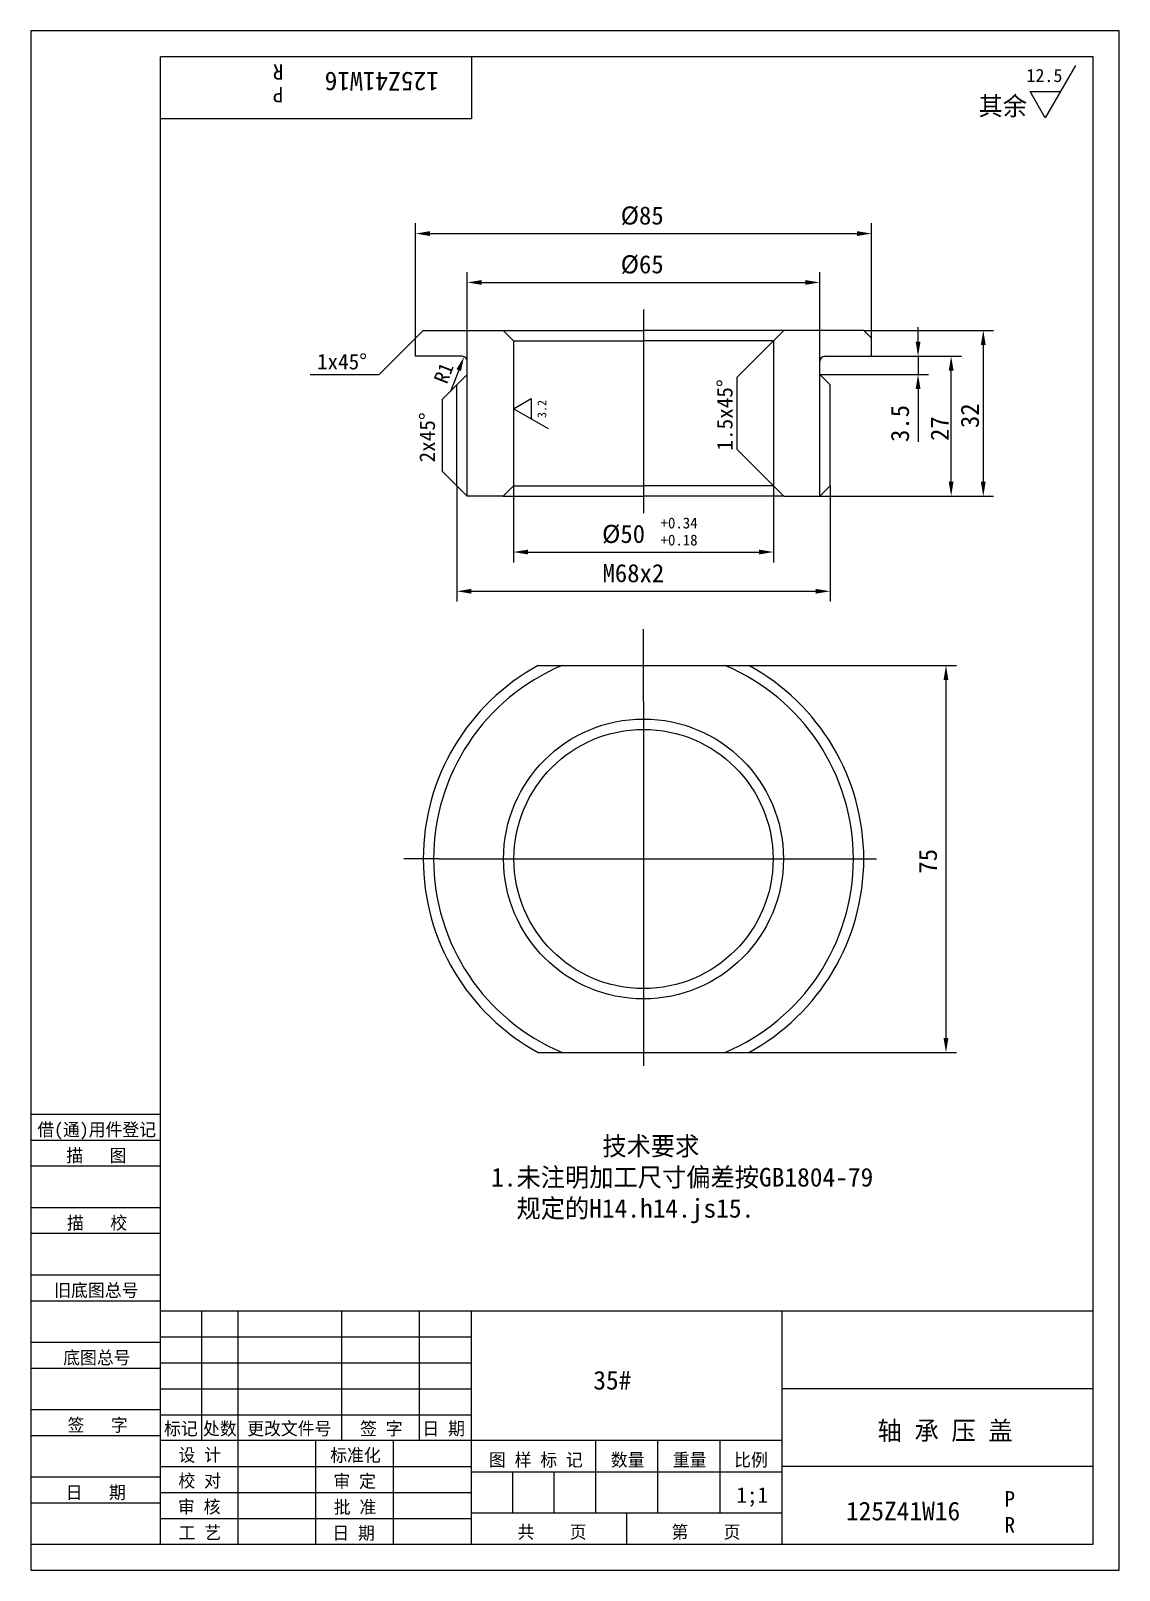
# Model space of a CAD drawing. Header units: metres. Extents: x 0 to 210, y 0 to 297.
import ezdxf

# ---------------------------------------------------------------- set-up
doc = ezdxf.new("R2010")
doc.units = ezdxf.units.M
for name, color, linetype in [('C', 6, 'Continuous'), ('D', 1, 'Continuous'), ('FL', 5, 'Continuous'), ('T', 7, 'Continuous'), ('TL', 4, 'Continuous')]:
    doc.layers.add(name, color=color, linetype=linetype)

# ---------------------------------------------------------------- blocks, each defined once
blk = doc.blocks.new('TUKUN4')
at = {"layer": 'FL'}
for p, q in [((0, 297), (0, 0)), ((210, 297), (0, 297)), ((210, 0), (210, 297)), ((0, 78), (25, 78)), ((0, 70), (25, 70)), ((0, 65), (25, 65)), ((0, 57), (25, 57)), ((0, 52), (25, 52)), ((33, 25), (33, 50)), ((40, 5), (40, 50)), ((60, 25), (60, 50)), ((75, 25), (75, 50)), ((25, 45), (85, 45)), ((0, 44), (25, 44)), ((0, 39), (25, 39)), ((25, 40), (85, 40)), ((25, 35), (85, 35)), ((0, 31), (25, 31)), ((25, 30), (85, 30)), ((0, 26), (25, 26)), ((70, 5), (70, 25)), ((0, 18), (25, 18)), ((25, 20), (85, 20)), ((25, 15), (85, 15)), ((0, 13), (25, 13)), ((25, 10), (85, 10)), ((0, 0), (210, 0))]:
    blk.add_line(p, q, dxfattribs=at)
at = {"layer": 'TL'}
for p, q in [((25, 5), (25, 292)), ((205, 292), (25, 292)), ((85, 292), (85, 280)), ((205, 5), (205, 292)), ((85, 280), (25, 280)), ((0, 88), (25, 88)), ((0, 83), (25, 83)), ((205, 50), (25, 50)), ((85, 5), (85, 50)), ((145, 5), (145, 50)), ((205, 35), (145, 35)), ((145, 25), (25, 25)), ((55, 5), (55, 25)), ((109, 11), (109, 25)), ((121, 11), (121, 25)), ((133, 11), (133, 25)), ((85, 19), (145, 19)), ((93, 11), (93, 19)), ((101, 11), (101, 19)), ((205, 20), (145, 20)), ((145, 11), (85, 11)), ((115, 5), (115, 11)), ((0, 5), (205, 5))]:
    blk.add_line(p, q, dxfattribs=at)
at = {"layer": 'T'}
for s, p in [('借(通)用件登记', (1.26, 83.76)), ('描   图', (6.86, 78.76)), ('描   校', (6.98, 65.76)), ('旧底图总号', (4.52, 52.76)), ('底图总号', (6.25, 39.76)), ('签   字', (7.1, 26.76)), ('标记', (25.71, 26.07)), ('处数', (33.22, 26.07)), ('更改文件号', (41.75, 26.07)), ('签 字', (63.53, 26.07)), ('日 期', (75.57, 26.07)), ('设 计', (28.5, 20.99)), ('标准化', (57.77, 20.93)), ('图 样 标 记', (88.4, 20.04)), ('数量', (111.92, 20.04)), ('重量', (123.88, 20.04)), ('比例', (135.7, 20.04)), ('校 对', (28.48, 15.99)), ('审 定', (58.39, 15.93)), ('日   期', (6.72, 13.76)), ('审 核', (28.41, 10.99)), ('批 准', (58.46, 10.93)), ('共    页', (93.91, 6.13)), ('第    页', (123.62, 6.13)), ('工 艺', (28.52, 5.99)), ('日 期', (58.18, 5.93))]:
    blk.add_text(s, height=2.5, dxfattribs=at).set_placement(p)

msp = doc.modelspace()

# ---------------------------------------------------------------- linework, layer by layer
at = {"layer": 'C'}
for p, q in [((118.22, 243.22), (118.22, 203.94)), ((118.22, 167.54), (118.22, 181.53)), ((118.22, 167.54), (118.22, 103.79)), ((78.68, 137.22), (72, 137.22)), ((78.68, 137.22), (156.97, 137.22)), ((156.97, 137.22), (163.17, 137.22)), ((118.22, 103.79), (118.22, 97.33))]:
    msp.add_line(p, q, dxfattribs=at)
at = {"layer": 'D'}
for p, q in [((201.59, 290.33), (195.74, 280.19)), ((192.81, 285.26), (198.67, 285.26)), ((195.74, 280.19), (192.81, 285.26)), ((74.22, 237.7), (74.22, 259.87)), ((162.22, 237.7), (162.22, 259.87)), ((77.02, 257.87), (159.42, 257.87)), ((84.22, 233.2), (84.22, 250.45)), ((152.22, 233.2), (152.22, 250.45)), ((87.02, 248.45), (149.42, 248.45)), ((74.22, 237.7), (67.15, 230.62)), ((160.72, 239.2), (185.77, 239.2)), ((171.19, 237), (171.19, 239.8)), ((143.29, 237.2), (136.22, 230.12)), ((183.77, 236.4), (183.77, 210)), ((162.22, 234.2), (173.19, 234.2)), ((171.19, 234.2), (171.19, 230.7)), ((173.19, 234.2), (179.57, 234.2)), ((67.15, 230.62), (53.92, 230.62)), ((82.22, 228.7), (79.43, 225.9)), ((81.55, 228.91), (80.96, 227.43)), ((82.57, 231.52), (81.55, 228.91)), ((84.22, 207.2), (84.22, 230.61)), ((136.22, 230.12), (136.22, 216.27)), ((152.22, 230.7), (173.19, 230.7)), ((152.22, 207.2), (152.22, 230.61)), ((177.57, 210), (177.57, 231.4)), ((79.43, 211.99), (79.43, 225.9)), ((93.14, 224.08), (96.52, 226.03)), ((96.52, 226.03), (96.52, 222.13)), ((171.19, 227.9), (171.19, 225.1)), ((99.9, 220.18), (93.14, 224.08)), ((171.19, 225.1), (171.19, 217.67)), ((143.29, 209.2), (136.22, 216.27)), ((82.22, 209.2), (79.43, 211.99)), ((82.22, 209.2), (82.22, 186.87)), ((93.15, 209.2), (93.15, 194.44)), ((143.29, 209.2), (143.29, 194.44)), ((154.22, 209.2), (154.22, 186.87)), ((152.22, 207.2), (179.57, 207.2)), ((179.57, 207.2), (185.77, 207.2)), ((95.95, 196.44), (140.49, 196.44)), ((85.02, 188.87), (151.42, 188.87)), ((138.53, 174.56), (178.58, 174.56)), ((176.58, 171.76), (176.58, 102.68)), ((138.53, 99.88), (178.58, 99.88))]:
    msp.add_line(p, q, dxfattribs=at)
for points in [[(77.02, 258.34), (77.02, 257.41), (74.22, 257.87)], [(159.42, 258.34), (159.42, 257.41), (162.22, 257.87)], [(87.02, 248.91), (87.02, 247.98), (84.22, 248.45)], [(149.42, 248.91), (149.42, 247.98), (152.22, 248.45)], [(183.3, 236.4), (184.24, 236.4), (183.77, 239.2)], [(170.73, 237), (171.66, 237), (171.19, 234.2)], [(83, 231.35), (82.13, 231.69), (83.59, 234.13)], [(177.11, 231.4), (178.04, 231.4), (177.57, 234.2)], [(170.73, 227.9), (171.66, 227.9), (171.19, 230.7)], [(177.11, 210), (178.04, 210), (177.57, 207.2)], [(183.3, 210), (184.24, 210), (183.77, 207.2)], [(95.95, 196.9), (95.95, 195.97), (93.15, 196.44)], [(140.49, 196.9), (140.49, 195.97), (143.29, 196.44)], [(85.02, 189.33), (85.02, 188.4), (82.22, 188.87)], [(151.42, 189.33), (151.42, 188.4), (154.22, 188.87)], [(176.11, 171.76), (177.04, 171.76), (176.58, 174.56)], [(176.11, 102.68), (177.04, 102.68), (176.58, 99.88)]]:
    msp.add_solid(points, dxfattribs=at)
at = {"layer": 'TL'}
for p, q in [((75.72, 239.2), (74.22, 237.7)), ((74.22, 234.2), (74.22, 237.7)), ((75.72, 239.2), (91.15, 239.2)), ((91.15, 239.2), (118.07, 239.2)), ((93.15, 237.2), (91.15, 239.2)), ((145.29, 239.2), (118.37, 239.2)), ((143.29, 237.2), (145.29, 239.2)), ((160.72, 239.2), (145.29, 239.2)), ((160.72, 239.2), (162.22, 237.7)), ((162.22, 234.2), (162.22, 237.7)), ((93.15, 237.2), (118.07, 237.2)), ((93.15, 237.2), (93.15, 209.2)), ((143.29, 237.2), (118.37, 237.2)), ((143.29, 237.2), (143.29, 209.2)), ((83.22, 234.2), (74.22, 234.2)), ((84.22, 230.7), (84.22, 233.2)), ((152.22, 230.7), (152.22, 233.2)), ((153.22, 234.2), (162.22, 234.2)), ((82.22, 228.7), (84.22, 230.7)), ((82.22, 209.2), (82.22, 228.7)), ((154.22, 228.7), (152.22, 230.7)), ((154.22, 209.2), (154.22, 228.7)), ((84.22, 207.2), (82.22, 209.2)), ((91.15, 207.2), (93.15, 209.2)), ((93.15, 209.2), (118.07, 209.2)), ((143.29, 209.2), (118.37, 209.2)), ((145.29, 207.2), (143.29, 209.2)), ((152.22, 207.2), (154.22, 209.2)), ((91.15, 207.2), (84.22, 207.2)), ((91.15, 207.2), (118.21, 207.2)), ((145.29, 207.2), (118.24, 207.2)), ((145.29, 207.2), (152.22, 207.2)), ((97.92, 174.56), (138.53, 174.56)), ((97.92, 99.88), (138.53, 99.88))]:
    msp.add_line(p, q, dxfattribs=at)
for radius in [27, 25]:
    msp.add_circle((118.22, 137.22), radius, dxfattribs=at)
for centre, radius, start, end in [((83.22, 233.2), 1, 0, 90), ((153.22, 233.2), 1, 90, 180), ((118.22, 137.22), 42.5, 118.54, 241.46), ((118.22, 137.22), 40.5, 112.8, 247.2), ((118.22, 137.22), 40.5, 292.8, 67.2), ((118.22, 137.22), 42.5, 298.54, 61.46)]:
    msp.add_arc(centre, radius, start, end, dxfattribs=at)

# ---------------------------------------------------------------- block references
at = {"layer": 'D'}
msp.add_blockref('TUKUN4', (0, 0), dxfattribs=at)

# ---------------------------------------------------------------- texts
for s, height, rotation, p in [('R', 3, 180, (48.73, 290.56)), ('125Z41W16', 3.6, 180, (78.74, 289.04)), ('P', 3, 180, (48.73, 286.18)), ('R1', 2.8, 68.63, (80.27, 228.7)), ('1.5x45%%D', 3, 90, (135.4, 216.01)), ('2x45%%d', 3, 90, (77.98, 213.72)), ('3.2', 1.7, 90, (99.45, 222.3)), ('3.5', 3.5, 90, (169.44, 217.67)), ('32', 3.5, 90, (182.93, 220.36)), ('27', 3.5, 90, (177.11, 217.86)), ('75', 3.5, 90, (174.83, 134.39))]:
    msp.add_text(s, height=height, rotation=rotation, dxfattribs=at).set_placement(p)
for s, height, p in [('12.5', 2.55, (192.1, 287.11)), ('其余', 3.6, (182.86, 280.7)), ('%%c85', 3.5, (113.81, 259.62)), ('%%c65', 3.5, (113.81, 250.2)), ('1x45%%d', 3, (55.21, 231.67)), ('+0.34', 2.1, (121.51, 200.99)), ('%%C50', 3.5, (110.22, 198.19)), ('+0.18', 2.1, (121.51, 197.7)), ('M68x2', 3.5, (110.31, 190.62)), ('技术要求', 3.6, (110.27, 80.02)), ('1.未注明加工尺寸偏差按GB1804-79', 3.6, (88.81, 74.02)), ('  规定的H14.h14.js15.', 3.6, (88.81, 68.02)), ('35#', 3.6, (108.53, 34.85)), ('轴 承 压 盖', 3.6, (163.37, 25.13)), ('1;1', 3, (136.13, 13.01)), ('P', 3, (187.86, 12.26)), ('125Z41W16', 3.6, (157.28, 9.62)), ('R', 3, (187.86, 7.26))]:
    msp.add_text(s, height=height, dxfattribs=at).set_placement(p)

doc.saveas('drawing.dxf')
